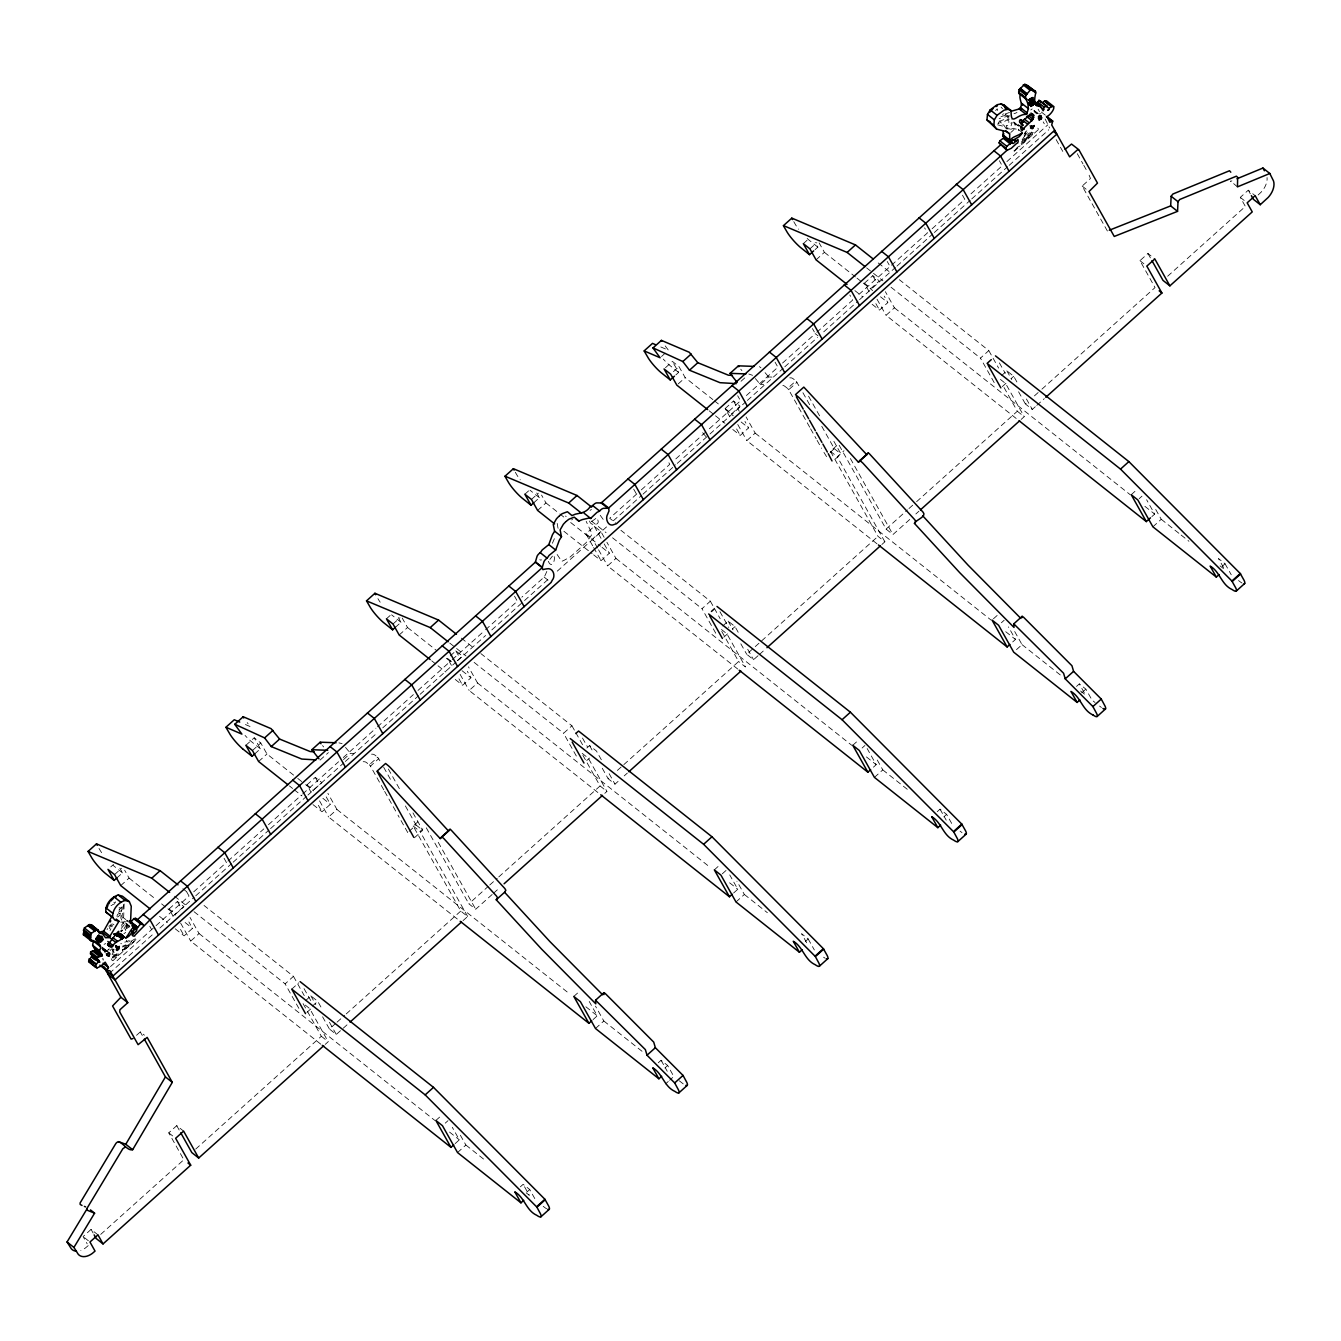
<?xml version="1.0" encoding="UTF-8"?>
<svg xmlns="http://www.w3.org/2000/svg" width="1341" height="1341" viewBox="0 0 1341 1341"><rect width="100%" height="100%" fill="white"/><g stroke="black" fill="none" stroke-linecap="round" stroke-linejoin="round"><path stroke-width="0.75" stroke-dasharray="5 3.75" d="M1018.573 129.172L1018.741 130.68M1237.441 186.868L1230.585 181.035M117.773 917.043L120.07 914.981L120.137 912.467M124.16 904.002L123.623 917.915L130.496 923.379M557.202 523.409L557.973 527.952A31.631 20.333 -51.5 0 0 558.409 528.874M121.243 928.458L127.512 920.697M120.07 913.338C117.74 914.026 117.103 914.16 117.019 916.506M111.186 923.949L108.52 930.503M129.926 940.611L129.725 941.214A13.678 8.784 -51.5 0 1 129.189 941.265L128.166 940.678M123.573 904.555L121.997 916.49L123.322 920.513A7.929 5.096 -51.5 0 0 125.216 921.485L125.451 921.518M109.275 952.613L102.234 947.735M122.098 906.684L120.824 918.032L122.534 921.686M998.207 123.137L999.732 120.891A3.151 2.028 -51.5 0 1 1000.403 120.673M112.342 957.977A5.649 3.637 -51.5 0 1 113.147 957.038L113.616 956.82A5.364 3.453 -51.5 0 1 114.27 956.535L114.823 955.06A4.878 3.135 -51.5 0 1 115.443 954.406A5.448 3.503 -51.5 0 1 116.164 953.82L115.259 953.904A58.25 37.447 -51.5 0 0 112.828 954.474L112.091 954.675M113.734 957.96L114.337 956.602A3.872 2.481 -51.5 0 1 115.477 955.362L116.114 955.01M110.096 950.501L111.89 948.724M112.342 957.725L112.342 957.675A4.107 2.648 -51.5 0 1 112.577 956.938L113.951 955.194A4.04 2.598 -51.5 0 1 114.656 954.809L114.706 954.792M110.046 930.47L110.867 928.726M127.11 925.055L127.16 926.597L129.021 925.625M114.639 903.348L115.661 901.856M1006.555 128.937L1006.27 125.467L1010.913 126.339L1012.187 122.5C1010.41 123.975 1005.968 123.322 1009.136 121.981M1005.918 128.367L1003.789 125.099L997.905 123.355M1007.544 128.887L1007.879 127.73L1007.074 129.021M116.248 955.815L116.265 955.764A3.42 2.196 -51.5 0 1 116.667 954.842L116.868 954.524A2.196 1.408 -51.5 0 1 117.421 953.92M552.391 543.273L555.275 536.601M115.209 957.491L116.214 955.999A13.527 8.683 -51.5 0 0 116.583 955.63L116.717 955.513A2.313 1.492 -51.5 0 1 117.338 955.144L118.746 955.58M118.511 954.725L118.846 953.786M1034.246 110.666L1041.152 115.779M115.896 955.429L116.583 953.769M131.334 941.516L131.368 941.432A8.75 5.632 -51.5 0 1 130.882 942.572L128.853 944.919A19.914 12.807 -51.5 0 0 127.529 945.958L122.417 950.149M546.826 571.417L545.351 574.803A38.369 24.674 -51.5 0 1 544.128 577.099L521.85 597.164M102.352 949.914L103.726 948.791L109.224 953.149M109.157 948.741L108.939 949.361A5.951 3.822 -51.5 0 0 108.872 949.964M1008.13 128.803L1010.041 128.971M127.311 924.133L126.037 927.888L128.954 926.681M1030.341 134.653L1031.33 133.228A2.196 1.408 -51.5 0 1 1032.268 132.474M135.34 938.75L128.501 942.773L126.372 940.259M121.83 907.673L121.746 907.689A4.341 2.783 -51.5 0 0 120.472 908.293L119.366 909.801A4.895 3.151 -51.5 0 0 119.114 910.589M997.419 110.482L997.369 108.923M1023.837 137.134L1022.127 139.883M1045.142 118.98L1049.617 127.998M123.959 928.827L127.429 922.642M1002.632 114.89L1003.353 113.7M1024.189 136.497L1029.318 130.379M1017.115 147.594L1014.986 150.142A16.628 10.678 -51.5 0 1 1014.282 150.712L1014.282 150.712A71.593 46.03 -51.5 0 1 1014.064 150.326M107.28 950.467L108.705 949.378M996.883 109.057L995.659 110.532M999.85 122.45C1002.381 118.729 1003.135 121.226 1009.102 116.633M1021.49 142.045L1021.574 141.928A31.715 20.383 -51.5 0 0 1022.513 140.57L1029.419 132.759M549.877 559.415L552.425 556.113M1031.447 132.055L1020.803 143.99M103.207 958.832L103.173 960.19M113.868 950.518L113.633 950.786A3.537 2.28 -51.5 0 0 113.197 951.473M112.912 948.758L112.426 950.216M112.929 960.709L135.759 939.723A16.628 10.678 -51.5 0 0 136.43 939.069L136.38 938.985A71.593 46.03 -51.5 0 0 136.212 938.683M1033.894 110.415L1040.666 115.896M1024.273 133.245L1025.278 132.809L1024.49 133.614M123.858 933.822L125.719 932.33M124.445 949.814L130.06 945.271M1026.854 130.798L1025.899 131.602M122.349 950.719L122.634 950.451A4.425 2.85 -51.5 0 1 123.59 949.713L126.59 947.769M128.82 944.902L122.651 948.724M129.205 926.849L128.015 927.737M1001.023 116.667L1009.102 114.035M1033.19 132.474L1033.056 132.608A2.313 1.492 -51.5 0 0 1032.57 133.228L1032.436 135.055M1258.16 194.965L1261.328 191.964A15.623 10.041 -51.5 0 0 1267.061 177.565M661.515 356.505L665.689 352.75M110.767 866.889L113.549 864.392M245.872 745.311L254.22 737.801L260.791 742.998L266.96 753.994L296.21 777.193M386.443 618.804L390.617 615.05M524.867 494.226L530.433 489.214M665.471 367.702L672.444 361.433L678.999 366.646L685.184 377.642L712.876 399.584M803.326 243.643L807.5 239.888M114.555 874.6L121.511 868.348M252.426 750.524L260.791 742.998M393.014 624.018L399.97 617.748M531.438 499.439L538.395 493.17M673.433 371.641L678.999 366.646M809.897 248.839L816.853 242.587M116.935 877.886L122.5 872.874L119.852 868.163M254.824 753.81L260.389 748.798L254.22 737.801M395.394 627.303L400.959 622.291L398.311 617.581M533.819 502.724L539.4 497.712L536.752 493.002M675.83 374.944L678.613 372.429L672.444 361.433M815.077 249.627L817.859 247.13L815.211 242.419M120.724 885.596L129.071 878.087L124.663 870.225M258.612 761.52L266.96 753.994M399.182 635.014L407.53 627.504L402.233 618.067M537.607 510.435L545.955 502.925L541.546 495.064M678.228 383.895L685.184 377.642M816.066 259.852L824.413 252.326L819.133 242.905M320.03 760.129L328.394 752.603M741.037 381.263L745.21 377.508M169.05 908.98L177.398 901.47L183.968 906.667L175.621 914.176L169.05 908.98L172.939 915.92M306.938 784.887L315.286 777.378L321.857 782.591L313.509 790.1L306.938 784.887L310.827 791.827M450.291 655.883L455.856 650.871L462.427 656.084L455.471 662.337M592.672 545.804L585.95 533.819L594.298 526.292L600.869 531.505L605.897 540.473M725.163 408.536L733.51 401.009L740.081 406.222L731.733 413.732L725.163 408.536L730.946 418.845M864.409 283.219L872.756 275.71L879.327 280.923L870.98 288.432L864.409 283.219L870.192 293.528M343.497 759.576L350.454 753.307L353.789 753.441M755.385 378.581L760.33 384.465L768.678 376.955L771.997 377.089M597.55 547.983L592.521 539.015L600.869 531.505M363.193 761.688L364.534 761.755A11.801 2.296 48 0 1 365.121 761.856A13.041 2.548 48 0 1 366.261 762.392L369.378 764.756L377.726 757.246L381.699 763.75M782.842 385.387A11.801 2.296 48 0 1 783.345 385.504A13.041 2.548 48 0 1 784.485 386.04L787.586 388.404L795.934 380.894L799.923 387.381M383.761 789.799L370.468 766.113L378.816 758.604M809.696 427.176L788.692 389.745L797.04 382.235M175.218 928.793L184.136 935.867L192.484 928.358L188.863 921.904M312.973 804.6L322.024 811.774L330.372 804.265L324.857 794.442M455.253 679.451L462.595 685.285L470.959 677.758L467.322 671.305M593.677 554.872L601.036 560.706L609.384 553.196L602.914 541.663M732.773 429.489L740.249 435.423L748.596 427.913L744.976 421.443M872.136 304.29L879.495 310.106L887.843 302.597L884.222 296.143M320.834 1044.22L190.707 941.08L199.055 933.554L190.003 917.428M457.298 919.004L328.595 816.987L336.943 809.478L327.891 793.336M597.851 792.481L469.166 690.481L477.513 682.971L468.462 666.846M737.734 669.042L607.607 565.902L615.955 558.392L606.903 542.267M876.98 543.792L746.82 440.619L755.167 433.109L746.116 416.984M1016.193 418.459L886.066 315.319L894.413 307.81L885.362 291.668M409.139 831.303L416.096 825.033L404.462 804.315M830.146 452.437L834.32 448.682L820.826 424.628M414.386 837.807L422.733 830.297L412.978 812.897M835.393 458.94L840.958 453.945L833.901 441.357M298.859 1008.365L285.113 983.858L293.461 976.349L204.016 905.46M576.328 756.022L563.572 733.276L571.92 725.766L480.866 653.587M715.742 633.203L701.997 608.697L710.344 601.187L620.917 530.298M994.201 382.604L980.455 358.114L988.803 350.604L899.375 279.716M291.751 989.138L298.708 982.869M306.905 1012.388L312.47 1007.376M586.755 760.548L589.537 758.034M723.788 637.21L727.962 633.455M1002.247 386.627L1006.42 382.872M435.875 1120.473L441.44 1115.461M573.814 996.43L579.396 991.418M714.334 869.873L719.899 864.861M852.775 745.294L858.341 740.282M993.43 618.804L997.603 615.05M1131.234 494.712L1136.799 489.7M445.229 1123.171L448.011 1120.657M722.296 873.829L726.47 870.074M862.129 748.01L864.911 745.495M1001.392 622.76L1004.174 620.263M1139.196 498.668L1141.979 496.153M455.152 1143.605L459.326 1139.833L452.286 1127.295M733.611 893.005L737.785 889.251L729.739 874.919M873.427 767.186L876.209 764.672L867.158 748.546M1151.885 516.587L1154.668 514.089L1146.622 499.74M593.091 1019.562L597.265 1015.808L589.219 1001.459M1012.706 641.937L1015.489 639.439L1008.432 626.884M457.532 1152.556L465.897 1145.046L460.365 1135.224M595.488 1028.513L603.836 1021.004L595.471 1006.119M735.991 901.973L744.356 894.464L736.93 881.255M874.433 777.394L882.78 769.885L877.265 760.045M1016.478 649.647L1022.043 644.635L1013.695 629.75M1152.891 526.812L1161.239 519.285L1155.724 509.463M520.358 1186.819L523.141 1184.321L529.712 1189.517L535.88 1200.53M937.242 811.657L940.024 809.159L946.595 814.356L952.764 825.352M658.297 1062.776L661.079 1060.278L667.65 1065.475L673.819 1076.488L669.645 1080.243M1076.521 686.424L1079.304 683.91L1085.875 689.123L1092.043 700.119L1095.044 702.5M526.929 1192.032L529.712 1189.517M664.868 1067.989L667.65 1065.475M805.388 941.432L808.17 938.935L801.6 933.722L807.768 944.735M943.813 816.87L946.595 814.356M1081.701 692.878L1085.875 689.123M1222.271 566.271L1225.054 563.773L1218.483 558.56L1224.668 569.556L1220.025 565.885M665.471 1083.997L668.254 1081.483M130.513 944.902L136.95 939.119M1014.148 151.382L1020.585 145.582M110.482 966.593L189.031 896.039L186.198 890.977M193.707 891.849L226.411 862.464L223.578 857.402M227.953 861.09L263.808 828.906M268.468 824.698L301.189 795.33M302.664 794.006L338.569 761.755M343.246 757.564L375.949 728.18M377.475 726.822L413.346 694.604M418.006 690.414L450.727 661.029M452.235 659.671L484.101 631.075M485.593 629.717L517.341 601.221L514.508 596.142M636.824 493.907L609.686 518.229L616.558 523.677M641.316 489.884L669.762 464.338L667.868 460.952M675.83 458.89L707.797 430.176M709.355 428.768L740.517 400.791L737.684 395.729M746.401 395.511L777.897 367.216L775.064 362.154M782.574 363.025L815.278 333.658L818.027 335.837M816.803 332.3L852.658 300.082L849.825 295.003M858.894 294.484L890.055 266.507L887.206 261.445M891.53 265.183L927.436 232.932L924.603 227.869M932.112 228.741L964.816 199.356L961.983 194.294M970.985 193.825L1002.196 165.781L999.363 160.719M1006.873 161.607L1047.824 124.814M109.426 973.315L153.679 933.587M159.914 927.989L194.194 897.196M195.752 895.788L231.591 863.604M233.15 862.213L268.988 830.029M270.547 828.621L306.385 796.437M307.944 795.045L343.782 762.861M345.341 761.453L376.503 733.477M382.738 727.878L418.576 695.694M420.135 694.286L455.974 662.102M457.532 660.694L485.593 635.517M491.812 629.918L522.99 601.925M524.549 600.533L549.475 578.139M557.269 571.149L607.138 526.359M613.357 520.761L641.417 495.583M642.976 494.175L675.696 464.791M677.255 463.383L708.417 435.406M709.976 433.998L745.814 401.814M747.373 400.423L783.211 368.239M784.77 366.831L817.49 337.446M823.726 331.847L858.005 301.055M859.564 299.663L895.402 267.479M896.961 266.071L932.8 233.887M934.359 232.496L970.197 200.312M971.756 198.904L1007.611 166.72M1009.17 165.329L1048.746 129.775M136.531 1035.302L140.302 1031.916L144.426 1035.185M1107.381 231.004L1082.187 186.081L1090.451 178.487L1088.708 174.146M463.047 920.613L467.64 916.506L460.768 911.059L413.162 826.022L421.242 818.764M881.892 544.496L884.876 541.798L878.003 536.35L830.397 451.314L838.477 444.055L886.083 529.092L892.955 534.556L909.751 519.47M467.64 916.506L420.035 831.47L425.415 826.643M884.876 541.798L837.27 456.761L844.009 450.727M305.48 1000.704L310.877 995.86L317.733 1001.325L321.639 1008.298M586.889 747.993L589.587 745.562L596.46 751.027L601.338 759.744M722.765 625.979L728.146 621.134L735.019 626.599L739.897 635.316M1001.476 375.681L1006.856 370.837L1013.729 376.301L1018.607 385.018M100.709 1234.39L183.834 1159.747L168.765 1132.827L176.744 1125.669L183.616 1131.117M1041.94 389.141L1155.037 287.577L1139.967 260.657L1147.946 253.499L1154.819 258.947M312.352 1006.152L317.733 1001.325M732.32 629.013L735.019 626.599M1011.03 378.715L1013.729 376.301M97.96 1234.86L91.087 1229.395L83.092 1236.57L87.165 1243.828M1167.659 276.229L1245.37 206.447L1240.291 197.362L1248.287 190.204L1255.142 195.652M195.702 1149.086L321.337 1036.258L302.798 1003.118L309.67 1008.583L328.21 1041.706L325.209 1044.404M346.984 1024.859L336.289 1034.464L329.417 1029L335.535 1023.518M337.06 1022.144L344.704 1015.288M346.229 1013.913L460.768 911.059M492.147 894.497L475.703 909.248L468.847 903.8L488.258 886.367M489.75 885.01L497.226 878.305M498.768 876.93L600.064 785.96L581.508 752.821L588.381 758.285L606.92 791.408L603.97 794.073M618.084 781.401L614.999 784.167L608.144 778.702L611.211 775.936M617.363 770.421L738.623 661.532L720.067 628.393M758.034 655.715L753.558 659.722L746.702 654.274L760.096 642.238M761.638 640.864L878.003 536.35M886.083 529.092L907.455 509.898M908.98 508.524L915.098 503.043M916.624 501.668L1017.333 411.234L1002.682 385.068M1035.286 406.742L1032.285 409.441L1025.412 403.976L1028.413 401.277M1034.431 395.88L1040.432 390.482M493.639 893.156L499.606 887.792M624.236 775.869L627.32 773.103M759.526 654.391L765.476 649.044M915.853 513.989L918.903 511.239M1021.155 419.431L1024.206 416.682L1005.649 383.56L998.777 378.095M1036.794 405.384L1044.304 398.646M1038.185 129.792L1021.004 145.163L1026.251 139.967M1017.35 147.242L1020.115 145.918M1039.426 113.985L1040.985 113.7M88.188 1245.638L85.405 1247.985A15.623 10.041 -51.5 0 1 80.812 1250.466M1016.294 129.105L1015.305 128.987A12.639 8.13 -51.5 0 1 1014.785 128.602M112.275 953.568L114.186 952.328M1030.76 109.979L1032.168 108.939M590.057 510.401L591.415 509.479M1008.901 118.645L1002.029 123.104L1000.537 122.668M113.901 924.821L112.661 923.882M114.119 904.203L112.359 904.471M591.75 521.414L596.544 517.978M122.584 947.031L126.138 945.556A31.715 20.383 -51.5 0 0 127.462 944.869L127.579 944.802M113.231 949.847L114.186 949.428M105.721 943.544L104.078 944.332M125.752 944.869L122.551 946.193M1010.779 132.441L1012.354 131.183A14.349 9.219 -51.5 0 0 1014.986 128.082L1015.405 127.328A10.979 7.057 -51.5 0 1 1014.148 128.149L1010.712 129.289M999.146 118.494L1000.034 118.226A4.476 2.883 -51.5 0 1 1000.654 118.226M1016.193 124.814L1014.886 125.048L1014.768 122.836M104.598 952.278L105.671 951.792M1009.505 112.443L1005.616 113.868M1230.569 181.421L1231.876 180.867M122.517 949.696L123.406 949.596M112.292 952.076L113.884 951.49M120.707 943.729L121.578 943.695M119.684 909.097L119.517 909.164A6.303 4.057 -51.5 0 0 119.114 909.282M112.024 905.611L110.985 905.225M1008.734 121.143L1007.627 120.522L1009.136 119.567M127.68 927.905L125.149 929.414L125.803 930.537M1013.997 113.667L1014.986 113.365A10.527 6.772 -51.5 0 0 1016.947 112.443M1009.371 115.527L1004.057 117.287L1001.693 116.684M1031.866 134.502L1029.72 135.475A3.017 1.944 -51.5 0 0 1029.167 136.38L1028.983 137.419M1029.385 135.676L1027.29 136.966A3.135 2.011 -51.5 0 0 1026.804 137.603L1026.435 138.643M108.319 952.713L103.274 948.473A12.924 8.314 -51.5 0 1 103.693 948.724L103.726 948.791M1024.926 135.944L1024.138 135.994M102.251 958.849L102.402 958.849A3.252 2.095 -51.5 0 1 102.855 958.932M748.814 374.022L752.586 375.329M338.938 742.864L342.089 743.618M789.765 377.827L791.089 377.877A11.801 2.296 48 0 1 791.693 377.978A13.041 2.548 48 0 1 792.833 378.531L795.934 380.894M760.33 384.465L763.649 384.599M371.541 754.178L372.882 754.229A11.801 2.296 48 0 1 373.469 754.346A13.041 2.548 48 0 1 374.608 754.882L377.726 757.246M121.193 910.723L119.014 911.813A3.151 2.028 -51.5 0 0 118.628 912.534M997.57 124.797L1002.23 126.004L1004.795 128.92M102.821 948.355L102.402 947.165M565.349 516.101L566.254 516.386M112.409 926.061L112.057 924.955L110.415 925.441L112.158 927M1025.781 131.72L1025.63 134.301A1.693 1.09 -51.5 0 1 1024.088 134.804M660.828 346.967L668.472 350.252L664.281 344.738M245.437 724.542L250.247 726.604L247.197 722.598M120.355 907.874L119.835 907.673A2.481 1.592 -51.5 0 0 119.014 907.84M759.408 366.629L760.934 367.803M1029.067 137.62L1029.1 137.637A2.766 1.777 -51.5 0 0 1028.664 137.486L1027.323 138.006A4.425 2.85 -51.5 0 0 1026.468 138.911L1022.362 142.364A19.914 12.807 -51.5 0 0 1021.138 143.604M603.165 519.353L600.131 515.179M114.421 903.013L114.337 902.962A2.347 1.509 -51.5 0 1 114.069 902.61L113.968 902.208M123.623 917.915L125.769 919.524M1001.107 107.146L1002.498 108.671M1238.531 580.552L1240.475 582.028A16.126 3.151 48 0 0 1242.001 583.017M1099.553 706.07L1101.447 707.512M960.072 831.152L962 832.627M683.223 1083.88L676.819 1078.868M543.189 1206.313L545.116 1207.788A16.126 3.151 48 0 0 546.659 1208.761M834.32 448.682L840.958 453.945M826.559 456.644L822.469 449.956M416.096 825.033L422.733 830.297M878.238 262.953L891.245 273.262M866.638 267.898L882.898 280.789M891.027 287.225L980.455 358.114M817.859 247.13L808.506 239.67A16.126 3.151 48 0 1 806.494 237.826M824.413 252.326L855.407 276.9M856.983 278.14L861.676 281.861M863.252 283.102L872.656 290.561M880.501 296.78L887.843 302.597M894.413 307.81L1130.212 494.712M1144.896 506.328L1154.668 514.089M1161.239 519.285L1179.56 533.819M1181.136 535.059L1188.964 541.278M854.904 290.628L862.732 296.83M678.613 372.429L669.109 364.853A15.623 3.051 48 0 1 663.259 359.086M714.435 400.825L719.145 404.563M725.431 409.541L733.276 415.76M741.12 421.979L748.596 427.913M755.167 433.109L991.1 620.112M1005.733 631.712L1015.489 639.439M1022.043 644.635L1060.915 675.445M1080.561 691.017L1085.472 694.906L1079.304 683.91M709.221 410.832L713.932 414.57M715.507 415.811L724.928 423.27M591.431 521.062L606.065 532.662M612.569 537.808L701.997 608.697M585.95 533.819L592.521 539.015M539.4 497.712L530.047 490.253M545.955 502.925L558.325 512.715M559.867 513.938L564.494 517.609M570.679 522.521L600.466 546.122M602.042 547.363L609.384 553.196M615.955 558.392L851.753 745.294M866.437 756.927L876.209 764.672M882.78 769.885L908.947 790.62M563.907 531.271L592.119 553.632M461.338 638.132L474.345 648.441M449.738 643.06L465.998 655.95M474.127 662.387L563.572 733.276M451.448 661.515L447.508 658.397L451.397 665.32M400.959 622.291L391.606 614.832M407.53 627.504L436.948 650.821M446.352 658.28L452.621 663.242M462.042 670.701L470.959 677.758M477.513 682.971L710.06 867.292M729.621 882.797L737.785 889.251M744.356 894.464L767.37 912.701M431.735 660.811L436.445 664.549M438.004 665.79L445.849 671.992M260.389 748.798L250.884 741.204A15.623 3.051 48 0 1 245.051 735.438M297.786 778.434L304.055 783.412M305.631 784.653L313.476 790.872M322.896 798.331L330.372 804.265M336.943 809.478L569.623 993.899M585.883 1006.789L597.265 1015.808M603.836 1021.004L642.708 1051.813M289.438 785.943L292.573 788.441M294.148 789.681L301.993 795.9M182.879 888.714L187.757 892.586M174.531 896.224L185.913 905.242M194.043 911.696L285.113 983.858M122.5 872.874L113.147 865.414M129.071 878.087L153.796 897.682M161.624 903.884L166.334 907.622M167.893 908.863L175.738 915.082M185.142 922.524L192.484 928.358M199.055 933.554L434.87 1120.456M449.537 1132.089L459.326 1139.833M465.897 1145.046L485.777 1160.82M526.225 1192.87L529.309 1195.317L523.141 1184.321M159.545 916.372L167.39 922.591M1240.291 197.362L1245.789 201.737M1041.421 112.074L1046.919 116.432M1034.012 111.621L1036.828 113.851M1005.012 113.951L1011.885 119.399M1013.746 121.981L1016.495 124.16M1013.578 122.668L1016.394 124.931M1018.322 129.373L1022.445 132.658M1082.187 186.081L1089.043 191.545M1139.967 260.657L1146.84 266.121M1017.333 411.234L1024.206 416.682M830.397 451.314L837.27 456.761M705.886 436.546L701.242 430.981M721.441 629.482L726.939 633.857L745.495 666.98L738.623 661.532M544.128 577.099L551 582.547M600.064 785.96L606.92 791.408M413.162 826.022L420.035 831.47M321.337 1036.258L328.21 1041.706M125.501 922.876L132.373 928.324M126.004 923.882L131.502 928.24M102.302 947.249L109.174 952.713M101.581 947.802L105.704 951.071M101.916 948.489L108.906 953.92M102.419 949.093L105.168 951.272M102.654 949.746L105.319 952.043M168.765 1132.827L175.637 1138.291M84.466 1237.659L89.964 1242.017M124.73 942.136L126.372 941.768A3.855 2.481 -51.5 0 0 126.724 941.214M120.707 922.139L123.892 921.921L121.411 923.798L124.126 922.826L121.897 924.502L121.629 927.721M548.285 561.309C552.056 570.026 556.515 558.443 553.297 554.705M765.074 372.664L768.678 376.955M345.509 747.423L350.454 753.307M740.752 369.211L741.891 370.585M322.527 745.579L323.667 746.954M787.586 388.404L788.692 389.745M369.378 764.756L370.468 766.113M539.786 559.717L540.809 560.119A12.79 8.23 -51.5 0 1 541.563 559.851M557.135 554.487L561.728 561.359A115.544 74.275 -51.5 0 0 564.259 560.22L570.21 556.968L586.051 542.736L590.442 536.702A115.544 74.275 -51.5 0 0 592.135 534.053L586.185 521.347M1038.403 129.071L1037.833 128.149M793.788 221.684L795.699 224.986A16.126 3.151 48 0 0 798.716 229.227M515.33 472.283L517.24 475.569A16.126 3.151 48 0 0 520.258 479.81M377.927 598.656L378.816 600.148A16.126 3.151 48 0 0 380.207 602.21M98.999 848.451L100.357 850.73A16.126 3.151 48 0 0 103.358 854.988M407.748 832.56L397.975 815.144M1248.287 190.204L1250.315 193.825M1147.946 253.499L1150.964 258.88M1077.259 153.679L1082.992 163.92M1083.779 165.329L1086.143 169.569M1056.138 139.598L1062.776 151.416M1043.231 121.897L1044.287 123.774M1225.054 563.773L1231.239 574.769M1026.418 398.964L1032.285 409.441M1006.856 370.837L1011.734 379.57M1018.573 391.773L1025.412 403.976M999.38 362.875L1005.281 373.368M988.803 350.604L998.626 368.104M872.756 275.71L876.645 282.649M877.014 299.194L886.066 315.319M875.874 303.653L879.495 310.106M812.445 328.579L814.339 331.965M850.412 458.555L892.955 534.556M808.573 396.215L820.809 418.006M802.924 392.729L810.333 405.921M810.618 428.835L816.2 438.775M817.105 440.384L821.597 448.397M733.51 401.009L739.293 411.335M737.768 424.494L746.82 440.619M736.628 428.969L740.249 435.423M940.024 809.159L946.21 820.156M747.708 649.262L753.558 659.722M728.146 621.134L733.024 629.851M740.835 643.814L746.702 654.274M719.949 611.697L728.783 627.454M710.344 601.187L713.295 606.434M714.284 608.194L720.167 618.687M633.673 489.113L636.522 494.192M594.298 526.292L601.975 539.987M598.555 549.776L607.607 565.902M593.627 547.497L601.036 560.706M808.17 938.935L814.339 949.931M609.149 773.69L614.999 784.167M589.587 745.562L593.493 752.552M602.277 768.242L608.144 778.702M582.497 738.036L587.408 746.786M571.92 725.766L574.87 731.013M575.842 732.756L582.715 745.009M455.856 650.871L459.762 657.811M460.114 674.355L469.166 690.481M458.974 678.814L462.595 685.285M661.079 1060.278L667.248 1071.275M438.239 842.316L475.703 909.248M426.304 827.816L468.847 903.8M388.354 769.013L399.668 789.162M383.694 767.303L391.203 780.68M384.649 791.408L397.053 813.484M315.286 777.378L319.175 784.317M319.544 800.862L328.595 816.987M318.404 805.321L322.024 811.774M329.45 1022.244L336.289 1034.464M310.877 995.86L315.755 1004.593M322.594 1016.796L329.417 1029M304.038 988.619L310.911 1000.872M293.461 976.349L304.256 995.609M177.398 901.47L181.286 908.393M180.649 923.144L190.707 941.08M180.515 929.414L184.136 935.867M149.756 926.229L151.65 929.615M176.744 1125.669L179.761 1131.05M91.087 1229.395L93.116 1233.033M140.302 1031.916L142.314 1035.52M589.554 521.012C590.778 527.114 602.327 524.884 596.728 518.498M111.303 958.714L112.309 960.726M1027.172 137.637L1024.021 141.844M109.342 925.357A9.37 6.035 -51.5 0 1 108.906 926.463M112.275 951.02A2.146 1.375 -51.5 0 1 113.348 949.713M1038.135 109.208A115.779 74.425 -51.5 0 1 1039.443 111.638M571.635 519.906A31.782 20.433 -51.5 0 1 572.557 519.453M107.733 928.592A10.527 6.772 -51.5 0 1 107.029 929.581M825.117 958.178A16.126 3.151 48 0 1 823.575 957.189"/><path stroke-width="1.5" d="M131.804 931.19C135.642 937.191 131.016 930.688 135.29 927.989A2.95 1.894 -51.5 0 1 135.894 928.19L136.598 929.833A5.817 3.738 -51.5 0 1 136.279 931.19L132.021 934.878L133.061 936.052A9.99 6.42 -51.5 0 0 133.966 936.052L134.636 936.102A11.566 7.443 -51.5 0 1 135.055 935.113L150.008 919.859L542.2 567.662L543.926 561.762A5.012 3.218 -51.5 0 1 545.603 559.415L547.866 557.219A86.126 55.367 -51.5 0 1 549.039 555.442L555.677 550.061L548.804 544.597L552.458 534.724A107.883 69.346 -51.5 0 1 554.587 531.304L553.263 524.432L556.431 518.866A21.422 13.762 -51.5 0 1 558.979 516.268M555.677 550.061L559.331 540.172A107.883 69.346 -51.5 0 1 561.46 536.769L560.136 529.896L563.304 524.331A21.422 13.762 -51.5 0 1 565.852 521.716M110.599 915.635L105.805 911.981C105.168 904.387 111.085 897.079 118.243 895L122.5 896.224L129.373 901.688L131.25 906.265L130.496 923.379L136.179 926.011L137.017 927.871L140.671 924.05L143.42 924.854L135.609 918.334L133.798 918.602L130.915 922.206L137.788 927.654M82.019 1205.458L80.125 1204.419L80.125 1202.927L115.393 1144.242C119.701 1136.296 126.222 1151.651 132.658 1149.706L172.302 1082.355L147.175 1037.381L138.106 1044.673L119.751 1012.002L119.919 1009.756L127.764 1002.699L109.928 970.733L106.727 970.649L108.52 967.565L105.168 962.151L101.849 965.755L97.055 967.884L95.563 967.263L95.982 964.682L99.083 960.81L97.357 959.351L97.491 957.424L102.167 955.798L99.502 950.668C103.492 944.299 95.848 940.678 91.339 940.996L90.249 940.209L90.685 937.292L83.812 931.827L84.382 927.955L89.411 924.586L91.322 924.754L98.195 930.218L99.217 933.101L102.553 933.789L105.553 937.761L109.107 937.56L118.963 921.284L114.873 920.06L112.678 917.445C112.041 909.852 117.958 902.527 125.099 900.448L129.373 901.688M1047.22 116.751L1052.719 121.109L1051.713 124.964L1069.632 156.863L1077.494 149.823L1079.22 150.376L1097.491 183.114L1089.043 191.545L1114.254 236.452L1177.549 211.358L1178.018 201.72L1179.762 199.474L1236.385 176.191L1237.659 177.347L1237.441 186.868L1269.81 173.492L1273.481 180.901A15.623 10.041 -51.5 0 1 1268.2 197.429L1260.238 204.72L1253.366 199.273L1251.337 195.635M102.167 955.798L95.312 950.35L92.63 945.221L93.468 940.527M1040.767 115.862L1038.437 118.192L1039.124 119.651A12.924 8.314 -51.5 0 0 1039.174 120.254L1040.515 119.047A5.515 3.537 -51.5 0 1 1041.052 119.031A6.537 4.191 -51.5 0 0 1041.454 118.444L1041.186 115.913M1177.549 211.358L1170.676 205.894L1171.146 196.255L1172.889 194.026L1229.513 170.743L1230.803 172.218M117.019 936.135C123.355 922.977 111.269 940.862 108.101 944.349L108.655 946.042L111.923 946.863C114.521 941.7 120.271 940.879 123.992 937.258C117.757 929.883 120.254 938.717 114.287 933.956M1012.991 139.85C1019.194 144.09 1015.254 137.1 1011.483 141.14A2.816 1.81 -51.5 0 0 1011.432 141.928L1011.768 142.699A23.585 15.153 -51.5 0 0 1012.103 143.169L1012.421 143.303A5.817 3.738 -51.5 0 0 1013.545 143.386L1017.953 139.43L1018.221 141.14A9.99 6.42 -51.5 0 1 1017.936 142.213L1017.735 143.034A11.566 7.443 -51.5 0 0 1016.88 143.219L1011.315 148.281L1006.923 150.36L1005.968 148.348L1006.773 146.27L1010.829 143.152L1009.723 141.543L1009.639 133.882L1006.756 131.72L996.631 129.122L986.976 119.902L987.462 114.404L990.194 109.861L997.101 104.749L1001.107 103.86L1004.241 105.151L1011.114 110.616C1010.762 127.345 1016.813 113.884 1026.1 114.387C1030.894 107.464 1027.122 96.451 1019.143 93.635L1019.059 89.73L1024.675 84.366L1033.173 90.886L1035.503 91.339L1035.721 92.915C1034.749 97.273 1032.604 107.33 1040.23 105.872L1043.164 110.767C1045.242 101.145 1047.455 111.186 1051.277 106.643C1057.764 105.453 1050.003 115.762 1046.919 116.432L1049.835 122.249L1052.719 121.109M996.631 129.122L993.849 125.35L994.335 119.852L997.067 115.326L1003.973 110.197L1007.979 109.308L1011.114 110.616M136.581 920.479L535.327 562.214L537.054 556.297A5.012 3.218 -51.5 0 1 538.747 553.95L540.993 551.754A86.126 55.367 -51.5 0 1 542.166 549.978L548.804 544.597M1011.332 141.157L1019.21 136.648A14.349 9.219 -51.5 0 0 1021.859 133.547L1022.278 132.776A10.979 7.057 -51.5 0 1 1021.021 133.597C1016.31 136.564 1011.634 136.732 1010.226 140.889A3.839 2.464 -51.5 0 0 1010.578 141.476L1008.75 138.944M1003.252 131.519L1002.85 136.095L1010.829 143.152M95.312 950.35L90.618 951.959L90.484 953.887L92.211 955.345L88.623 961.229L91.322 961.983M98.899 962.235C104.095 962.402 87.685 958.597 93.233 955.781M90.685 937.292L91.255 933.42L96.267 930.034L98.195 930.218M1027.223 99.72L1025.412 97.541L1025.915 95.177L1030.106 90.3L1032.386 89.914M119.215 946.344L118.997 948.875A15.522 9.974 -51.5 0 1 118.444 949.26C117.103 952.211 114.84 948.892 117.539 949.042A6.621 4.258 -51.5 0 1 117.12 948.188L117.002 947.45A1.71 1.106 -51.5 0 1 117.237 946.696L118.444 947.936L118.947 946.662M107.213 907.438L107.967 905.242M1020.535 123.037C1026.066 125.618 1017.903 126.205 1022.127 130.697C1025.245 124.948 1033.408 121.897 1033.743 115.259L1032.671 114.052L1030.86 114.521L1022.261 120.941L1019.613 120.573C1018.573 126.104 1027.005 119.165 1020.853 123.758M91.339 940.996L83.377 934.761L83.812 931.827M1047.405 106.174L1038.856 100.407L1036.995 104.229L1043.868 109.677M1010.997 111.32L1019.227 108.939C1024.289 104.531 1018.322 99.418 1020.35 94.256M566.321 521.297A21.422 13.762 -51.5 0 1 569.104 519.118L574.3 517.173L578.843 521.079A107.883 69.346 -51.5 0 1 582.229 519.621L589.068 518.045A15.824 10.175 -51.5 0 1 590.593 518.447L596.996 512.363A86.126 55.367 -51.5 0 1 598.706 511.558L601.086 509.58A5.012 3.218 -51.5 0 1 603.4 508.34L608.378 508.239L1006.923 150.36L999.095 142.884L999.9 140.805L1003.956 137.704M115.393 933.537L119.517 936.823L119.869 934.107M135.609 927.771L135.843 927.017A3.839 2.464 -51.5 0 0 135.525 926.396C131.619 927.017 129.859 932.95 126.523 936.906A10.979 7.057 -51.5 0 1 125.484 938.113L126.205 937.879A14.349 9.219 -51.5 0 0 129.39 935.75L135.609 927.771L132.759 925.642M239.737 722.095L234.273 719.748L225.925 727.258L241.9 734.114L234.742 724.324L243.207 716.748L271.066 728.649L279.599 739.059L310.14 751.547L314.196 751.781M243.09 716.815L243.727 717.988M732.421 375.413L728.364 375.178L697.823 362.707L689.291 352.281L661.431 340.379L652.966 347.956L660.107 357.762L644.149 350.889L652.497 343.38L655.38 344.62M661.348 340.379L661.716 341.301M110.197 922.005L110.8 920.747M111.839 916.506L103.659 931.157L98.681 932.313M1022.479 104.028L1022.462 105.235M136.614 930L133.782 927.771M106.777 954.624C108.252 952.931 111.32 952.496 109.224 955.379A5.515 3.537 -51.5 0 0 109.023 956.016A6.537 4.191 -51.5 0 1 108.47 956.284L106.66 955.144M118.444 1141.61L125.786 1144.259L165.429 1076.907L144.325 1039.107M76.437 1251.17A15.623 10.041 -51.5 0 1 71.358 1248.823L67.05 1241.984L86.88 1209.113M323.717 1045.745L198.686 1158.037L183.616 1131.117L175.637 1138.291L190.707 1165.195L103.039 1243.928L97.96 1234.86L89.964 1242.017L95.043 1251.103L92.278 1253.449A15.623 10.041 -51.5 0 1 78.231 1254.271L73.923 1247.432L94.591 1213.186L90.467 1209.9M1003.806 133.564L1003.353 135.424A3.839 2.464 -51.5 0 0 1003.705 136.028L1006.454 138.207M685.888 1085.372A15.623 3.051 48 0 0 686.776 1082.338L683.038 1075.432L655.363 1047.707L653.721 1042.108L605.294 993.547L603.903 992.692L595.555 1000.202L595.79 1003.806L541.563 949.093L496.237 899.777L497.494 897.766L496.488 896.056L443.754 838.477L441.709 836.801L440.217 838.578L377.24 770.991L385.588 763.482L388.89 766.197A13.041 2.548 48 0 1 390.767 768.058A11.801 2.296 48 0 1 392.092 769.466L448.565 831.068L440.217 838.578M496.237 899.777L504.585 892.268L505.842 890.256L504.836 888.53L451.045 829.978L450.056 829.291L441.709 836.801M1102.922 708.467A15.623 3.051 48 0 0 1104.984 705.969L1101.263 699.063L1073.588 671.338L1071.945 665.739L1023.518 617.195L1022.127 616.34L1013.779 623.85L1014.014 627.437L959.787 572.741L914.461 523.409L915.719 521.398L914.713 519.688L862.866 463.098L859.916 460.449L858.441 462.226L801.968 400.624A11.801 2.296 48 0 0 800.644 399.216A13.041 2.548 48 0 0 798.767 397.355L795.464 394.64L803.812 387.113L866.789 454.7L858.441 462.226M914.461 523.409C915.434 520.006 927.167 516.721 923.061 512.178L869.27 453.627L868.264 452.923L859.916 460.449M989.524 112.51L993.078 108.504M119.517 936.823L121.092 934.157L123.992 937.258M559.432 515.849A21.422 13.762 -51.5 0 1 562.231 513.67L567.427 511.726L571.987 515.631A107.883 69.346 -51.5 0 1 575.356 514.173C581.759 512.782 585.933 512.614 590.124 506.898A86.126 55.367 -51.5 0 1 591.834 506.093L594.214 504.132A5.012 3.218 -51.5 0 1 596.527 502.892L601.237 502.959L608.11 508.423M448.782 830.8L450.056 829.291M866.789 454.7L868.264 452.923M318.974 758.838L311.85 749.72L320.197 742.193L336.071 742.763M320.147 742.26L321.019 743.752M737.198 382.487L730.074 373.351L738.422 365.842L754.296 366.395M738.371 365.892L738.757 366.73M118.595 947.886L115.946 945.539M1043.013 102.184L1044.957 100.843L1047.17 102M113.331 898.504L111.99 899.744A15.455 9.94 -51.5 0 0 110.733 901.118M116.935 877.886L114.153 880.4L104.799 872.924A16.126 3.151 48 0 1 92.009 858.24L88.053 851.434L96.485 843.858L160.115 870.678L178.001 884.842M395.394 627.303L392.611 629.801L383.258 622.341A16.126 3.151 48 0 1 370.468 607.657L366.512 600.852L374.944 593.275L438.574 620.078L456.46 634.259M533.819 502.724L531.036 505.222L521.699 497.762A16.126 3.151 48 0 1 508.893 483.078L504.937 476.273L513.385 468.696L577.016 495.5L591.649 507.099M813.685 250.884L809.495 254.639L800.158 247.18A16.126 3.151 48 0 1 787.351 232.496L783.395 225.69L791.844 218.114L855.474 244.917L873.36 259.098M315.99 759.894L301.792 759.056L271.251 746.585L264.613 737.902L272.961 730.392M736.226 383.643L720.016 382.688L689.475 370.217L682.837 361.534L691.185 354.024M242.537 748.731L252.041 756.307L254.824 753.81M644.2 351.024L648.39 358.215A15.623 3.051 48 0 0 660.761 372.362L670.265 379.939L674.439 376.184M271.251 746.585L279.599 739.059M689.475 370.217L697.823 362.707M88.053 851.434L151.768 878.187L160.115 870.678M366.512 600.852L430.226 627.588L438.574 620.078M505.037 476.206L568.668 503.026L577.016 495.5M783.496 225.623L847.126 252.426L855.474 244.917M575.775 733.544L578.558 731.029L711.97 836.767L823.357 948.674L827.213 955.546A16.126 3.151 48 0 1 826.341 958.748M711.434 611.462L714.217 608.965M991.284 359.623L987.11 363.377L1120.523 469.115L1231.893 581.022L1235.748 587.894A16.126 3.151 48 0 1 1232.111 589.537C1221.349 584.676 1220.008 571.719 1210.135 566.07L1216.321 577.083L1219.103 574.568M305.513 1013.628L291.751 989.138L425.164 1094.876L433.512 1087.367L544.899 1199.273L548.737 1206.129A16.126 3.151 48 0 1 547.882 1209.331M570.21 738.539L703.623 844.294L711.97 836.767M708.651 613.977L842.064 719.715L850.412 712.205L961.782 824.095L965.637 830.967A16.126 3.151 48 0 1 964.766 834.169M1120.523 469.115L1128.871 461.606L1240.257 573.512L1244.096 580.368A16.126 3.151 48 0 1 1244.13 583.737M322.293 1045.36L450.978 1147.36L453.761 1144.845M600.751 794.777L729.437 896.76L732.22 894.263M739.176 670.198L867.862 772.181L870.644 769.684M1019.093 420.756L1146.32 521.599L1150.494 517.844M460.198 921.301L588.917 1023.317L591.699 1020.803M878.422 544.932L1007.125 646.949L1009.924 644.451M661.683 1076.287L658.9 1078.784L652.732 1067.788C662.638 1073.504 664.013 1086.512 674.875 1091.39A15.623 3.051 48 0 0 678.429 1089.847L674.691 1082.941L647.016 1055.216L655.363 1047.707M1093.083 715.021A15.623 3.051 48 0 0 1096.636 713.496L1092.915 706.573L1065.24 678.848L1073.588 671.338M450.978 1147.36L435.875 1120.473L442.446 1125.669L457.532 1152.556L520.962 1202.827L523.744 1200.329M729.437 896.76L714.334 869.873L720.905 875.086L735.991 901.973L799.42 952.244L802.203 949.73M867.862 772.181L852.775 745.294L859.346 750.507L874.433 777.394L937.862 827.665L940.644 825.151M1007.125 646.949L992.038 620.062L998.609 625.275L1013.695 652.162L1077.125 702.433L1079.907 699.918M425.164 1094.876L536.551 1206.783L544.899 1199.273M703.623 844.294L815.01 956.183L823.357 948.674M842.064 719.715L953.434 831.621L961.782 824.095M1231.893 581.022L1240.257 573.512M520.962 1202.827L514.793 1191.831C524.666 1197.479 526.007 1210.437 536.769 1215.298A16.126 3.151 48 0 0 540.389 1213.639L536.92 1207.218L545.267 1199.709M674.691 1082.941L683.038 1075.432M799.42 952.244L793.252 941.248C803.125 946.897 804.466 959.854 815.227 964.715A16.126 3.151 48 0 0 818.848 963.056L815.378 956.619L823.726 949.11M937.862 827.665L931.677 816.669C941.55 822.318 942.891 835.275 953.652 840.136A16.126 3.151 48 0 0 957.29 838.477L953.82 832.057L962.168 824.531M1092.915 706.573L1101.263 699.063M1232.278 581.458L1240.626 573.948M540.976 1216.756L549.324 1209.247M819.435 966.174L827.783 958.664M957.876 841.595L966.224 834.085M1236.335 591.012L1244.683 583.503M678.948 1092.831L687.296 1085.305M1097.173 716.463L1105.52 708.953M1001.157 144.342L601.237 502.959M1054.697 130.261L616.558 523.677A38.369 24.674 -51.5 0 1 614.446 524.381C608.294 527.616 604.741 518.565 607.741 514.072A29.854 19.193 -51.5 0 1 609.015 510.971L608.646 507.988L601.791 502.523L602.763 504.266M104.045 967.045L120.891 997.251L112.577 1005.968L131.116 1039.107L132.927 1038.554M1065.106 149.32L1071.526 144.074L1078.751 149.656M350.035 1022.11L461.522 921.988M504.099 883.769L602.495 795.397M628.845 771.729L740.886 671.12M766.968 647.703L880.4 545.837M920.446 509.865L1019.629 420.806M1045.796 397.288L1161.909 293.025L1146.84 266.121L1154.819 258.947L1169.888 285.851L1252.243 211.895L1247.164 202.826L1255.142 195.652L1260.238 204.72M1020.568 109.509L1021.54 108.655M791.743 218.181L792.565 219.589M513.285 468.763L514.106 470.171M374.944 593.275L375.664 594.75M96.485 843.858L97.206 845.333M1044.404 101.178L1051.361 106.593M1032.905 128.049L1034.246 125.534L1033.056 126.875A6.755 4.341 -51.5 0 0 1032.687 126.272C1030.156 124.143 1033.257 128.518 1030.944 127.697A2.967 1.911 -51.5 0 0 1030.475 127.982L1032.302 128.736A14.148 9.102 -51.5 0 0 1032.905 128.049L1030.156 125.853M114.739 897.498L116.147 896.827M113.968 934.409L115.393 933.789L122.249 939.253M1237.022 178.755L1262.937 168.044L1264.395 170.793M1109.292 230.233L1170.676 205.894M578.843 521.079L576.11 518.9M1012.421 143.303L1009.79 141.09M125.316 1147.075L122.869 1148.684L86.997 1208.375L87.416 1210.303L94.591 1213.186M1023.284 125.216L1021.021 123.825M85.807 935.297L83.377 934.761M1025.513 84.449L1035.503 91.339M653 347.889L682.837 361.534M234.776 724.257L264.613 737.902M730.074 373.351L745.931 373.904M311.85 749.72L327.724 750.273M92.697 927.57L95.68 928.341L98.446 931.827M1013.779 623.85L1063.581 673.249L1065.24 678.848M595.555 1000.202L645.373 1049.617L647.016 1055.216M84.382 1206.397L85.623 1206.883M1093.083 715.021C1082.237 710.143 1080.863 697.136 1070.956 691.42L1077.125 702.433M995.458 355.868L1128.871 461.606M847.126 252.426L865.012 266.608M847.059 284.409L816.066 259.852L809.897 248.839L803.326 243.643L809.495 254.639M1216.321 577.083L1152.891 526.812L1137.805 499.925L1131.234 494.712L1146.32 521.599M707.662 409.592L676.836 385.152L670.651 374.156L664.08 368.943L670.265 379.939M716.999 606.45L850.412 712.205M568.668 503.026L581.676 513.335M554.604 523.912L537.607 510.435L531.438 499.439L524.867 494.226L531.036 505.222M430.226 627.588L448.112 641.769M430.176 659.571L399.182 635.014L393.014 624.018L386.443 618.804L392.611 629.801M287.862 784.703L258.612 761.52L252.426 750.524L245.872 745.311L252.041 756.307M658.9 1078.784L595.488 1028.513L580.385 1001.626L573.814 996.43L588.917 1023.317M300.099 981.629L433.512 1087.367M151.768 878.187L169.653 892.368M150.142 908.913L120.724 885.596L114.555 874.6L107.984 869.387L114.153 880.4M1262.937 168.044L1269.81 173.492M1171.146 196.255L1178.018 201.72M1027.457 85.355L1034.313 90.819M1046.617 100.927L1053.892 106.643M1026.301 85.438L1035.721 92.915M1024.675 84.366L1031.547 89.813M1044.957 100.843L1051.83 106.308M1044.656 100.994L1051.512 106.459M1023.233 84.835L1030.106 90.3M1039.04 100.24L1045.913 105.704M1037.599 101.866L1044.471 107.33M1020.333 88.338L1027.206 93.786M1019.814 88.607L1026.67 94.054M1034.732 101.497L1040.23 105.872M1019.059 89.73L1025.915 95.177M1034.179 103.575L1036.928 105.755M1018.54 92.093L1025.412 97.541M1019.143 93.635L1026.016 99.083M1046.382 116.667L1051.88 121.025M1039.04 115.577L1041.773 117.773M1021.741 103.374L1028.614 108.822M1038.303 116.851L1041.052 119.031M1030.994 113.08L1033.743 115.259M1054.11 131.938L1056.859 134.117L115.041 979.902L108.168 974.438M1029.754 114.253L1033.877 117.522M1020.417 107.548L1027.29 113.013M1027.793 115.091L1033.291 119.45M1019.227 108.939L1026.1 114.387M1026.552 116.432L1032.05 120.791M1024.541 119.165L1028.664 122.433M1023.049 120.556L1027.172 123.841M1001.107 103.86L1007.979 109.308M1020.736 119.634L1023.468 121.813M1020.199 119.6L1023.602 121.997M1020.065 126.004L1024.189 129.289M990.194 109.861L997.067 115.326M987.462 114.404L994.335 119.852M1005.515 130.613L1009.639 133.882M986.976 119.902L993.849 125.35M1008.549 139.146L1011.298 141.325L1004.342 135.994M1002.85 136.095L1009.723 141.543M1003.537 138.542L1010.41 144.007M999.9 140.805L1006.773 146.27M999.095 142.884L1005.968 148.348M1169.888 285.851L1163.016 280.403L1151.969 260.674M993.698 150.578L1000.554 156.042L1009.069 171.246M1159.16 290.846L1161.909 293.025M956.301 184.153L963.173 189.617L971.689 204.821M918.92 217.728L925.793 223.176L934.308 238.396M881.54 251.303L888.413 256.751L896.928 271.955M844.16 284.879L851.015 290.327L859.531 305.53M806.762 318.437L813.635 323.902L822.15 339.105M769.382 352.012L776.255 357.477L784.77 372.681M732.002 385.588L738.874 391.036L747.39 406.256M694.621 419.163L701.494 424.611L709.992 439.814M661.247 449.134L668.12 454.582L676.635 469.786M628.007 478.988L634.88 484.436L643.378 499.64M592.806 505.658L599.678 511.105M583.922 513.067L590.794 518.531M554.671 531.17L561.544 536.635M540.339 552.76L547.212 558.225M535.545 561.946L542.418 567.411M535.327 562.214L542.2 567.662L542.887 569.657L544.027 569.338A29.854 19.193 -51.5 0 1 546.759 568.852C553.095 567.226 555.979 576.043 552.224 580.267A38.369 24.674 -51.5 0 1 551 582.547L112.895 976.047L106.023 970.582M508.826 586L515.698 591.465L524.214 606.668M475.586 615.854L482.458 621.319L490.957 636.522M442.212 645.826L449.084 651.29L457.599 666.494M404.831 679.401L411.704 684.849L420.202 700.069M367.434 712.976L374.307 718.424L382.822 733.644M330.054 746.551L336.926 751.999L345.442 767.203M292.673 780.11L299.546 785.575L308.061 800.778M255.293 813.685L262.166 819.15L270.681 834.353M217.912 847.261L224.768 852.725L233.284 867.929M180.515 880.836L187.388 886.284L195.903 901.504M143.135 914.411L150.008 919.859L158.523 935.063M118.243 895L125.099 900.448M113.951 896.76L120.824 902.208M135.609 918.334L142.481 923.781M133.798 918.602L140.671 924.05M136.179 926.011L129.306 920.563L137.017 927.871M131.804 925.692L136.648 929.732M105.872 907.823L112.745 913.271M116.214 919.088L118.963 921.284M105.805 911.981L112.678 917.445M119.852 933.47L123.975 936.739M119.248 934.962L123.372 938.231M116.985 934.459L119.735 936.638M114.169 933.738L116.918 935.934M113.08 937.745L117.203 941.013M103.659 931.157L110.532 936.605M110.18 937.962L115.678 942.337M102.234 932.112L109.107 937.56M91.322 924.754L99.15 931.459M89.411 924.586L96.267 930.034M115.46 945.757L118.209 947.936M88.322 925.122L95.177 930.57M115.695 947.081L118.444 949.26M87.936 925.659L94.809 931.107M107.833 941.466L113.331 945.824M107.8 943.595L111.923 946.863M107.531 944.751L110.28 946.93M84.382 927.955L91.255 933.42M83.544 929.531L90.417 934.979M83.343 930.553L90.199 936.018M83.377 933.168L90.249 938.633M93.635 941.248L100.508 946.696M88.556 937.493L92.68 940.762M106.274 953.837L109.023 956.016M92.63 945.221L99.502 950.668M95.345 948.975L102.218 954.44M94.272 950.836L101.145 956.284M92.311 950.769L99.184 956.217M90.618 951.959L97.491 957.424M103.022 963.207L108.52 967.565M92.026 955.043L98.882 960.508M90.484 953.887L99.083 960.81M91.875 956.116L98.748 961.564M101.447 965.252L106.945 969.61M99.854 965.185L106.727 970.649M89.495 958.765L96.368 964.213M89.327 958.916L96.2 964.363M89.109 959.234L95.982 964.682M88.623 961.229L97.055 967.884M88.69 961.799L95.563 967.263M120.891 997.251L127.764 1002.699M165.429 1076.907L172.302 1082.355M198.686 1158.037L191.813 1152.573L180.767 1132.843M187.958 1163.016L190.707 1165.195M125.786 1144.259L132.658 1149.706M103.039 1243.928L96.166 1238.481L94.138 1234.843M67.05 1241.984L73.923 1247.432M832.007 460.952L828.252 453.677M413.782 837.32L377.123 771.393M1020.887 618.452L968.135 565.215L922.809 515.899M602.679 994.804L549.911 941.583L504.585 892.268M989.541 121.277L990.194 122.316M225.975 727.392L230.183 734.566A15.623 3.051 48 0 0 242.537 748.714M988.082 365.138L1000.855 387.884M796.303 396.735L803.225 409.072M804.131 410.681L808.64 418.71M809.528 420.32L815.378 430.712M816.351 432.456L821.932 442.396M822.854 444.055L827.363 452.068M709.624 615.72L722.397 638.467M572.171 742.042L583.972 763.046M1040.532 100.726L1040.951 102.302M1004.241 105.151L1005.465 108.655M1004.56 136.48L1004.895 137.235A23.585 15.153 -51.5 0 0 1005.13 137.587M92.278 925.994L92.378 927.302M1022.127 616.34L1022.211 617.547M603.903 992.692L604.02 994.553M95.613 949.076A13.997 9.001 -51.5 0 1 96.099 950.467M995.961 106.593A15.455 9.94 -51.5 0 1 997.318 105.922M108.671 903.968A15.455 9.94 -51.5 0 1 109.61 902.56M96.586 940.041L96.686 940.007A40.465 26.015 -51.5 0 0 97.541 938.549L99.536 935.75L96.938 938.968A26.099 16.779 -51.5 0 0 96.586 940.041M100.877 941.784L103.223 939.303L100.877 941.784M1049.249 109.258L1047.924 110.247L1049.249 109.258M121.193 931.056L121.914 930.386L121.193 931.056M98.48 940.795L98.463 940.996A11.499 7.392 -51.5 0 0 98.446 941.684L98.446 941.684A6.454 4.157 -51.5 0 1 98.932 940.812L99.871 939.421A4.124 2.648 -51.5 0 0 100.206 938.784L100.257 938.7A24.389 15.673 -51.5 0 0 100.826 938.13L101.849 936.839A4.375 2.799 -51.5 0 0 102.017 936.353L98.48 940.795M97.558 940.494L97.541 940.661A7.443 4.794 -51.5 0 0 97.491 941.298L100.089 937.258A42.728 27.474 -51.5 0 1 101.028 936.102L99.284 937.661A4.006 2.581 -51.5 0 0 98.496 938.616A6.387 4.107 -51.5 0 0 97.843 939.756L97.558 940.494M99.871 940.98L99.787 941.348A8.264 5.314 -51.5 0 0 99.687 942.22A30.474 19.595 -51.5 0 1 100.324 941.064L101.765 938.935A52.416 33.693 -51.5 0 1 102.687 937.795L99.871 940.98M1017.869 125.249L1018.758 125.534L1017.869 125.249M95.647 939.538L98.966 934.979A14.751 9.488 -51.5 0 0 97.977 935.867L96.032 938.449A6.839 4.392 -51.5 0 0 95.647 939.538M1028.765 104.011L1028.731 104.129A4.375 2.799 -51.5 0 0 1029.15 104.095L1030.139 103.525A22.847 14.684 -51.5 0 0 1031.061 102.804L1031.145 102.771A4.124 2.648 -51.5 0 0 1031.732 102.587L1033.073 101.916A6.454 4.157 -51.5 0 1 1033.727 101.748L1033.911 101.715A12.471 8.012 -51.5 0 0 1033.509 101.463L1029.687 103.223A15.706 10.091 -51.5 0 0 1028.765 104.011M1030.609 106.392L1033.442 104.782L1030.609 106.392M1029.234 100.743L1031.849 99.519A40.465 26.015 -51.5 0 0 1033.224 98.983L1029.234 100.743M1029.586 105.235L1032.453 103.81A28.781 18.489 -51.5 0 1 1033.861 103.291A8.264 5.314 -51.5 0 0 1033.19 103.123L1029.586 105.235M1029.1 102.587L1028.865 102.871A42.728 27.474 -51.5 0 1 1030.039 102.134L1033.894 100.357A8.297 5.33 -51.5 0 0 1033.559 100.24L1032.654 100.257A6.387 4.107 -51.5 0 0 1031.564 100.676L1029.1 102.587M1030.123 98.798L1029.704 99.15A14.751 9.488 -51.5 0 0 1028.715 100.039L1033.207 97.575A6.839 4.392 -51.5 0 0 1032.268 97.675L1030.123 98.798"/></g></svg>
